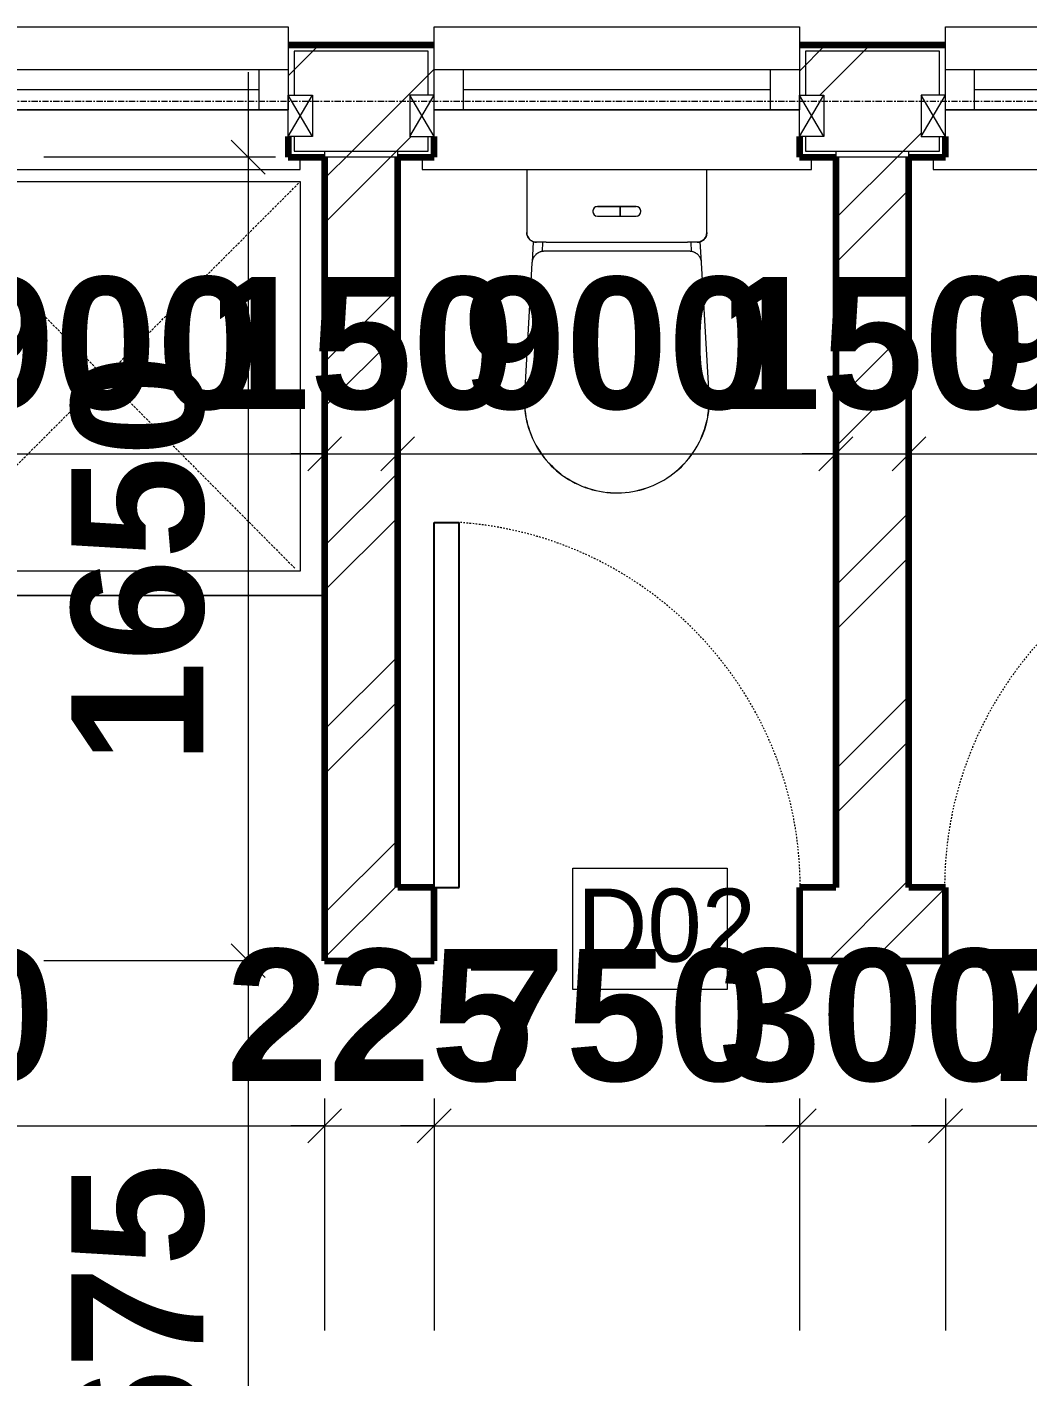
# Model space of a CAD drawing. Header units: inches. Extents: x 22 to 382261, y 22 to 371281.
# Drawn here: x 240085 to 242139, y 57017 to 59787 of the extents above; entities that cross this region are included whole.
import ezdxf

# ---------------------------------------------------------------- set-up
doc = ezdxf.new("R2010")
doc.units = ezdxf.units.IN
doc.header["$MEASUREMENT"] = 0
for name, pattern in [('Dash', [6.35, 3.175, -3.175]), ('Grid Line 1_2_', [22.225, 12.7, -3.175, 3.175, -3.175]), ('Hidden', [7.14375, 4.7625, -2.38125])]:
    doc.linetypes.add(name, pattern=pattern)
for name, color, linetype, lineweight in [('A-ANNO-DIMS', 211, 'Continuous', 9), ('A-DOOR', 31, 'Continuous', 9), ('A-DOOR-HDLN', 31, 'Dash', 9), ('A-DOOR-IDEN', 31, 'Continuous', 9), ('A-FLOR', 192, 'Continuous', 9), ('A-GLAZ', 151, 'Continuous', 9), ('A-GLAZ-SILL', 1, 'Continuous', 9), ('A-WALL', 113, 'Continuous', 9), ('A-WALL-PATT', 111, 'Continuous', 9), ('I-WALL', 2, 'Continuous', 9), ('P-SANR-FIXT', 6, 'Continuous', 9), ('S-GRID', 1, 'Continuous', 9)]:
    doc.layers.add(name, color=color, linetype=linetype, lineweight=lineweight)
doc.styles.add('Arial_B_2', font='arialbd.ttf', dxfattribs={"height": 270.833333})
doc.styles.add('Tw Cen MT Condensed', font='TCCM____.TTF', dxfattribs={"height": 1.35})
doc.dimstyles.new('2_2', dxfattribs={"dimscale": 304.8, "dimtxt": 267.818092, "dimasz": 0.227865, "dimexe": 1.377953, "dimexo": 0.0625, "dimgap": 0.287073, "dimtad": 1, "dimdec": 0, "dimzin": 0, "dimdsep": 46, "dimtxsty": 'Arial_B_2', "dimblk1": 'OBLIQUE', "dimblk2": 'OBLIQUE', "dimsah": 1, "dimcen": 0.09, "dimdle": 0.574147, "dimazin": 0, "dimtfac": 1, "dimtdec": 4, "dimtix": 1, "dimtmove": 0, "dimatfit": 3, "dimfxl": 0.574147, "dimfxlon": 1, "dimtvp": 1, "dimtolj": 1, "dimtzin": 0, "dimlwd": 18, "dimlwe": 18, "dimarcsym": 2})
pattern_1 = [(45, (242310.7, 47511.47), (-188.5854, 188.5854), []), (45, (242310.7, 47797.22), (-188.5854, 188.5854), [])]

# ---------------------------------------------------------------- blocks, each defined once
blk = doc.blocks.new('Water_Closet_Toilet_19179_0001 - 540 x 360mm-V6-01- TOILET BLOWUP')
at = {"layer": 'P-SANR-FIXT'}
for p, q in [((-185, 129.8), (-185, 0.1)), ((185, 0.1), (185, 129.8)), ((-39.7, 53.6), (39.7, 53.6)), ((6.9, 53.6), (-39.7, 53.6)), ((-39.7, 33.6), (39.7, 33.6)), ((-39.7, 33.6), (6.9, 33.6)), ((6.9, 33.6), (6.9, 53.6)), ((39.7, 53.6), (6.9, 53.6)), ((6.9, 53.6), (6.9, 33.6)), ((6.9, 33.6), (6.9, 53.6)), ((6.9, 33.6), (39.7, 33.6)), ((-185, 0.1), (-185, -0.7)), ((-171.5, -18.7), (-173.9, -60.8)), ((-152.9, -39), (-151.8, -19.9)), ((-145, -19.9), (145, -19.9)), ((151.8, -19.9), (152.9, -39)), ((173.9, -60.8), (171.5, -18.7)), ((149.3, -38.4), (-149.3, -38.4)), ((-174.3, -62), (-189.7, -333.9)), ((189.7, -333.9), (174.3, -62))]:
    blk.add_line(p, q, dxfattribs=at)
at = {"layer": 'P-SANR-FIXT', "flags": 128}
for points in [[(185, -0.9), (185, -0.1), (185, 0.1)], [(-145, -19.9), (-151.9, -19.9), (-158.7, -19.9), (-165, -19.9)], [(165, -19.9), (158.7, -19.9), (151.9, -19.9), (145, -19.9)], [(166.6, -19.9), (167.4, -19.8), (168.2, -19.7)], [(171.3, -18.9), (172.1, -18.6), (172.8, -18.3)], [(-149.3, -38.4), (-150.3, -38.4), (-151.3, -38.5), (-152.3, -38.6), (-153.3, -38.7), (-154.3, -38.9), (-155.2, -39.1), (-156.2, -39.4), (-157.2, -39.7), (-158.1, -40), (-159, -40.4), (-159.9, -40.8), (-160.8, -41.2), (-161.7, -41.7), (-162.6, -42.2), (-163.4, -42.8), (-164.2, -43.4), (-165, -44), (-165.8, -44.6), (-166.5, -45.3), (-167.2, -46), (-167.9, -46.7), (-168.6, -47.5), (-169.2, -48.3), (-169.8, -49.1), (-170.3, -49.9), (-170.9, -50.8), (-171.3, -51.6), (-171.8, -52.5), (-172.2, -53.4), (-172.6, -54.4), (-172.9, -55.3), (-173.2, -56.3), (-173.5, -57.2), (-173.7, -58.2), (-173.9, -59.2), (-174.1, -60.2), (-174.2, -61.2), (-174.3, -62)], [(-170.9, -50.8), (-171.3, -51.6), (-171.8, -52.5), (-172.2, -53.4), (-172.6, -54.4), (-172.9, -55.3), (-173.2, -56.3), (-173.5, -57.2), (-173.7, -58.2), (-173.9, -59.2), (-174.1, -60.2), (-174.2, -61.2), (-174.3, -62)], [(-167.2, -46), (-167.9, -46.7), (-168.6, -47.5), (-169.2, -48.3), (-169.8, -49.1)], [(-162.6, -42.2), (-163.4, -42.8), (-164.2, -43.4), (-165, -44)], [(-149.3, -38.4), (-150.3, -38.4), (-151.3, -38.5), (-152.3, -38.6), (-153.3, -38.7), (-154.3, -38.9), (-155.2, -39.1), (-156.2, -39.4), (-157.2, -39.7), (-158.1, -40), (-159, -40.4), (-159.9, -40.8), (-160.8, -41.2), (-161.7, -41.7)], [(162.4, -42.2), (161.6, -41.7), (160.7, -41.2), (159.8, -40.7), (158.9, -40.3), (158, -40), (157, -39.6), (156.1, -39.4), (155.1, -39.1), (154.1, -38.9), (153.1, -38.7), (152.1, -38.6), (151.1, -38.5), (150.1, -38.4), (149.3, -38.4)], [(161.6, -41.7), (160.7, -41.2), (159.8, -40.7), (158.9, -40.3), (158, -40), (157, -39.6), (156.1, -39.4), (155.1, -39.1), (154.1, -38.9), (153.1, -38.7), (152.1, -38.6), (151.1, -38.5), (150.1, -38.4), (149.3, -38.4)], [(174.3, -62), (174.2, -61), (174.1, -60), (173.9, -59), (173.7, -58), (173.5, -57.1), (173.2, -56.1), (172.9, -55.2), (172.5, -54.2), (172.2, -53.3), (171.7, -52.4), (171.3, -51.5), (170.8, -50.6), (170.3, -49.8), (169.7, -49), (169.1, -48.2), (168.5, -47.4), (167.8, -46.6), (167.1, -45.9), (166.4, -45.2), (165.7, -44.5), (164.9, -43.9), (164.1, -43.3), (163.3, -42.7), (162.5, -42.2)], [(165.7, -44.5), (164.9, -43.9), (164.1, -43.3), (163.3, -42.7), (162.5, -42.2)], [(169.7, -49), (169.1, -48.2), (168.5, -47.4), (167.8, -46.6)], [(174.3, -62), (174.2, -61), (174.1, -60), (173.9, -59), (173.7, -58), (173.5, -57.1), (173.2, -56.1), (172.9, -55.2), (172.5, -54.2), (172.2, -53.3), (171.7, -52.4), (171.3, -51.5)], [(-189.7, -333.9), (-190, -341.5), (-189.9, -349.1), (-189.6, -356.7), (-189, -364.3), (-188.1, -371.8), (-186.8, -379.3), (-185.3, -386.7), (-183.5, -394.1), (-181.3, -401.4), (-178.9, -408.6), (-176.2, -415.7), (-173.2, -422.7), (-170, -429.6), (-166.4, -436.3), (-162.6, -442.9), (-158.6, -449.3), (-154.3, -455.6), (-149.7, -461.7), (-144.9, -467.5), (-139.9, -473.2), (-134.6, -478.7), (-129.2, -484), (-123.5, -489.1), (-117.6, -493.9), (-111.6, -498.5), (-105.3, -502.8), (-98.9, -506.9), (-92.3, -510.7), (-85.6, -514.3), (-78.8, -517.6), (-71.8, -520.6), (-64.7, -523.3), (-57.5, -525.8), (-50.2, -527.9), (-42.9, -529.8), (-35.4, -531.3), (-27.9, -532.6), (-20.4, -533.6), (-12.8, -534.2), (-5.2, -534.6), (2.4, -534.7), (10, -534.4), (17.5, -533.9), (25.1, -533), (32.6, -531.9), (40.1, -530.4), (47.5, -528.6), (54.8, -526.6), (62, -524.3), (69.1, -521.6), (76.2, -518.7), (83.1, -515.5), (89.8, -512.1), (96.5, -508.4), (102.9, -504.4), (109.2, -500.1), (115.4, -495.6), (121.3, -490.9), (127.1, -485.9), (132.6, -480.7), (137.9, -475.3), (143.1, -469.7), (147.9, -463.9), (152.6, -457.9), (157, -451.7), (161.1, -445.3), (165, -438.8), (168.7, -432.1), (172, -425.3), (175.1, -418.4), (177.9, -411.3), (180.5, -404.1), (182.7, -396.9), (184.6, -389.5), (186.3, -382.1), (187.6, -374.6), (188.7, -367.1), (189.4, -359.5), (189.9, -351.9), (190, -344.3), (189.8, -336.8), (189.7, -333.9)], [(-189.7, -333.9), (-190, -341.5), (-189.9, -349.1), (-189.6, -356.7), (-189, -364.3), (-188.1, -371.8), (-186.8, -379.3), (-185.3, -386.7), (-183.5, -394.1), (-181.3, -401.4), (-178.9, -408.6), (-176.2, -415.7), (-173.2, -422.7), (-170, -429.6), (-166.4, -436.3), (-162.6, -442.9), (-158.6, -449.3), (-154.3, -455.6), (-149.7, -461.7), (-144.9, -467.5), (-139.9, -473.2), (-134.6, -478.7), (-129.2, -484), (-123.5, -489.1), (-117.6, -493.9), (-111.6, -498.5), (-105.3, -502.8), (-98.9, -506.9), (-92.3, -510.7), (-85.6, -514.3), (-78.8, -517.6), (-71.8, -520.6), (-64.7, -523.3), (-57.5, -525.8), (-50.2, -527.9), (-42.9, -529.8), (-35.4, -531.3), (-27.9, -532.6), (-20.4, -533.6), (-12.8, -534.2), (-5.2, -534.6), (2.4, -534.7), (10, -534.4), (17.5, -533.9), (25.1, -533), (32.6, -531.9), (40.1, -530.4), (47.5, -528.6), (54.8, -526.6), (62, -524.3), (69.1, -521.6), (76.2, -518.7), (83.1, -515.5), (89.8, -512.1), (96.5, -508.4), (102.9, -504.4), (109.2, -500.1), (115.4, -495.6), (121.3, -490.9), (127.1, -485.9), (132.6, -480.7), (137.9, -475.3), (143.1, -469.7), (147.9, -463.9), (152.6, -457.9), (157, -451.7), (161.1, -445.3), (165, -438.8), (168.7, -432.1), (172, -425.3), (175.1, -418.4), (177.9, -411.3), (180.5, -404.1), (182.7, -396.9), (184.6, -389.5), (186.3, -382.1), (187.6, -374.6), (188.7, -367.1), (189.4, -359.5), (189.9, -351.9), (190, -344.3), (189.8, -336.8), (189.7, -333.9)], [(-189.5, -336.8), (-189.7, -341.5), (-189.6, -349.1), (-189.3, -356.7), (-188.7, -364.2), (-187.7, -371.8), (-186.6, -378.5)], [(186.8, -377.5), (187.3, -374.6), (188.4, -367.1), (189.1, -359.5), (189.6, -351.9), (189.7, -344.3), (189.5, -336.8)], [(-185.4, -384.5), (-185, -386.7), (-183.2, -394), (-181, -401.3), (-178.6, -408.5), (-175.9, -415.6), (-173, -422.6), (-172.4, -423.7)], [(172.5, -423.6), (174.8, -418.2), (177.6, -411.2), (180.2, -404), (182.4, -396.8), (184.3, -389.4), (185.4, -384.5)], [(-169.5, -429.8), (-166.2, -436.2), (-162.4, -442.7), (-158.3, -449.1), (-154, -455.4), (-149.5, -461.5), (-148.4, -462.7)], [(148.4, -462.8), (152.3, -457.7), (156.7, -451.5), (160.9, -445.2), (164.8, -438.6), (168.4, -432), (169.3, -430.1)], [(-139.7, -473), (-134.4, -478.5), (-129, -483.8), (-123.3, -488.8), (-117.4, -493.6), (-115.2, -495.3)], [(115.2, -495.4), (121.1, -490.7), (126.9, -485.7), (132.4, -480.5), (137.7, -475.1)], [(-107.7, -500.8), (-105.1, -502.6), (-98.7, -506.6), (-92.2, -510.5), (-85.5, -514), (-78.6, -517.3), (-74.6, -519)], [(-66.9, -522.1), (-64.6, -523), (-57.4, -525.5), (-50.1, -527.6), (-42.8, -529.5), (-35.4, -531), (-28.4, -532.2)], [(28.7, -532.1), (32.6, -531.5), (40, -530.1), (47.4, -528.3), (54.7, -526.3), (61.9, -524), (65.9, -522.5)], [(74.4, -519.1), (76, -518.5), (82.9, -515.3), (89.7, -511.8), (96.3, -508.1), (102.8, -504.1), (107.9, -500.7)], [(-19.9, -533.3), (-12.8, -533.9), (-5.2, -534.3), (2.4, -534.3), (10, -534.1), (17.5, -533.6), (20.8, -533.2)]]:
    blk.add_lwpolyline(points, dxfattribs=at)
at = {"layer": 'P-SANR-FIXT'}
for centre, radius, start, end in [((-39.4, 43.6), 10, 91.7704, 268.2296), ((-39.4, 43.6), 10, 91.7704, 268.2296), ((-39.4, 43.6), 10, 165.2951, 191.179), ((-39.4, 43.6), 10, 194.7049, 253.5246), ((-39.4, 43.6), 10, 106.4754, 135.8852), ((39.4, 43.6), 10, 271.7704, 88.2296), ((39.4, 43.6), 10, 271.7704, 88.2296), ((39.4, 43.6), 10, 29.4099, 88.2296), ((39.4, 43.6), 10, 286.4754, 315.8852), ((39.4, 43.6), 10, 348.821, 14.7049), ((-165, 0.1), 20, 180, 225), ((-165, 0.1), 20, 225, 230), ((-165, 0.1), 20, 235, 270), ((165, 0.1), 20, 270, 315), ((165, 0.1), 20, 315, 358.9739), ((-149.3, -63.4), 25, 121.3485, 133.3751), ((-149.3, -63.4), 25, 90, 104.4584), ((149.3, -63.4), 25, 75.5416, 90), ((149.3, -63.4), 25, 32.1666, 46.6249), ((-149.3, -63.4), 25, 162.2918, 176.7501), ((149.3, -63.4), 25, 3.2499, 17.7082), ((0, -344.7), 190, 268.3608, 270)]:
    blk.add_arc(centre, radius, start, end, dxfattribs=at)
blk.add_open_spline([(-165, -19.9), (-167.9, -19.9), (-172.1, -18.9), (-176.8, -16.2), (-179.7, -13.6), (-182.1, -10.5), (-184.3, -6), (-185, -2.3), (-185, 0.1)], degree=3, knots=[0, 0, 0, 0, 0.25, 0.375, 0.5, 0.625, 0.75, 1, 1, 1, 1], dxfattribs=at)
blk.add_open_spline([(185, 0.1), (185, -1.3), (184.7, -4.1), (183.4, -8.1), (181.2, -11.9), (178.2, -15.2), (174.4, -17.8), (169.9, -19.5), (166.7, -19.9), (165, -19.9)], degree=3, dxfattribs=at)
blk = doc.blocks.new('Shower Tray _1_ - 900 x 1200mm Wide 2-V11-01- TOILET BLOWUP')
at = {"layer": 'P-SANR-FIXT'}
for p, q in [((-450, 450), (-450, -450)), ((-400, 450), (-450, 450)), ((-450, -450), (-450, 450)), ((-450, 450), (-400, 450)), ((-375, 450), (-400, 450)), ((-400, 450), (-375, 450)), ((400, 450), (375, 450)), ((375, 450), (400, 450)), ((450, 450), (400, 450)), ((400, 450), (450, 450)), ((450, -450), (450, 450)), ((450, 450), (450, -450)), ((-400, -400), (-400, 400)), ((-400, 400), (400, 400)), ((400, 400), (400, -400)), ((400, -400), (-400, -400)), ((-450, -450), (450, -450)), ((450, -450), (-450, -450))]:
    blk.add_line(p, q, dxfattribs=at)
at = {"layer": 'P-SANR-FIXT', "linetype": 'Hidden'}
for p, q in [((-400, -400), (400, 400)), ((-400, 400), (389.3, -394.7))]:
    blk.add_line(p, q, dxfattribs=at)
at = {"layer": 'P-SANR-FIXT'}
blk.add_circle((-300, 300), 30, dxfattribs=at)
blk = doc.blocks.new('M_Single-Flush - d02  toilet 750 by 2100-458075-01- TOILET BLOWUP')
at = {"layer": 'A-DOOR', "lineweight": 25}
for p, q in [((375, -75), (324, -75)), ((324, -75), (324, -825)), ((375, -75), (375, -825)), ((375, -825), (324, -825))]:
    blk.add_line(p, q, dxfattribs=at)
at = {"layer": 'A-DOOR-HDLN'}
blk.add_arc((375, -75), 751.7, 180, 266.1097, dxfattribs=at)
blk = doc.blocks.new('M_Single-Flush - d02  toilet 750 by 2100-458076-01- TOILET BLOWUP')
at = {"layer": 'A-DOOR', "lineweight": 25}
for p, q in [((375, 825), (324, 825)), ((324, 75), (324, 825)), ((375, 75), (375, 825)), ((375, 75), (324, 75))]:
    blk.add_line(p, q, dxfattribs=at)
at = {"layer": 'A-DOOR-HDLN'}
blk.add_arc((375, 75), 751.7, 93.8903, 180, dxfattribs=at)
blk = doc.blocks.new('Windows_Sgl_Plain - 750 by 600-438113-01- TOILET BLOWUP')
at = {"layer": 'A-GLAZ'}
for p, q in [((-400, 131.5), (-400, 106.5)), ((400, 131.5), (-400, 131.5)), ((400, 106.5), (400, 131.5)), ((-375, 106.5), (-400, 106.5)), ((-400, 106.5), (-375, 106.5)), ((-375, 106.5), (-375, 64)), ((400, 106.5), (375, 106.5)), ((375, 64), (375, 106.5)), ((375, 106.5), (400, 106.5)), ((-425, 64), (-375, -21)), ((-375, 64), (-425, -21)), ((-425, -21), (-425, 64)), ((-425, 64), (-375, 64)), ((-375, 64), (-375, -21)), ((425, 64), (375, -21)), ((375, 64), (425, -21)), ((425, 64), (375, 64)), ((375, 64), (375, -21)), ((425, -21), (425, 64)), ((-375, 9.5), (375, 9.5)), ((-375, -161), (-375, 9.5)), ((375, 9.5), (-375, 9.5)), ((-315, -73.5), (-315, 9.5)), ((315, 9.5), (315, -73.5)), ((375, 9.5), (375, -161)), ((-375, -21), (-425, -21)), ((-375, -73.5), (-375, -25.5)), ((375, -21), (425, -21)), ((375, -25.5), (375, -73.5)), ((-315, -32), (315, -32)), ((375, -73.5), (-375, -73.5)), ((375, -161), (-375, -161))]:
    blk.add_line(p, q, dxfattribs=at)
at = {"layer": 'A-GLAZ-SILL'}
for p, q in [((-375, -161), (-375, -124.7)), ((375, -124.7), (375, -161)), ((375, -161), (-375, -161))]:
    blk.add_line(p, q, dxfattribs=at)
blk = doc.blocks.new('_Oblique')
at = {"color": 0, "linetype": 'ByBlock', "lineweight": -2}
blk.add_line((-0.5, -0.5), (0.5, 0.5), dxfattribs=at)
blk = doc.blocks.new('*D5296')
at = {"layer": 'A-ANNO-DIMS', "color": 0, "lineweight": 18, "transparency": 16777216}
for p, q in [((239796.9, 58966.6), (239796.9, 58490.7)), ((240696.9, 58966.6), (240696.9, 58490.7)), ((239621.9, 58910.7), (240871.9, 58910.7))]:
    blk.add_line(p, q, dxfattribs=at)
at = {"layer": 'Defpoints', "color": 0, "transparency": 16777216}
for p in [(239796.9, 58985.7), (240696.9, 58985.7), (240696.9, 58910.7)]:
    blk.add_point(p, dxfattribs=at)
at = {"layer": 'A-ANNO-DIMS', "color": 0, "lineweight": 18, "transparency": 16777216, "xscale": 69.45312499999999, "yscale": 69.45312499999999, "zscale": 69.45312499999999, "rotation": 180}
blk.add_blockref('_Oblique', (239796.9, 58910.7), dxfattribs=at)
at = {"layer": 'A-ANNO-DIMS', "color": 0, "lineweight": 18, "transparency": 16777216, "xscale": 69.45312499999999, "yscale": 69.45312499999999, "zscale": 69.45312499999999}
blk.add_blockref('_Oblique', (240696.9, 58910.7), dxfattribs=at)
at = {"layer": 'A-ANNO-DIMS', "color": 0, "lineweight": 18, "transparency": 16777216, "insert": (240246.9, 59136.5), "char_height": 270.83, "width": 314.823, "attachment_point": 5, "style": 'Arial_B_2'}
blk.add_mtext('\\A1;900', dxfattribs=at)
blk = doc.blocks.new('*D5297')
at = {"layer": 'A-ANNO-DIMS', "color": 0, "lineweight": 18, "transparency": 16777216}
for p, q in [((240696.9, 58966.6), (240696.9, 58490.7)), ((240846.9, 58966.6), (240846.9, 58490.7)), ((240696.9, 58910.7), (240627.4, 58910.7)), ((240696.9, 58910.7), (240846.9, 58910.7)), ((240846.9, 58910.7), (240916.4, 58910.7))]:
    blk.add_line(p, q, dxfattribs=at)
at = {"layer": 'Defpoints', "color": 0, "transparency": 16777216}
for p in [(240696.9, 58985.7), (240846.9, 58985.7), (240846.9, 58910.7)]:
    blk.add_point(p, dxfattribs=at)
at = {"layer": 'A-ANNO-DIMS', "color": 0, "lineweight": 18, "transparency": 16777216, "xscale": 69.45312499999999, "yscale": 69.45312499999999, "zscale": 69.45312499999999}
blk.add_blockref('_Oblique', (240696.9, 58910.7), dxfattribs=at)
at = {"layer": 'A-ANNO-DIMS', "color": 0, "lineweight": 18, "transparency": 16777216, "xscale": 69.45312499999999, "yscale": 69.45312499999999, "zscale": 69.45312499999999, "rotation": 180}
blk.add_blockref('_Oblique', (240846.9, 58910.7), dxfattribs=at)
at = {"layer": 'A-ANNO-DIMS', "color": 0, "lineweight": 18, "transparency": 16777216, "insert": (240771.9, 59136.4), "char_height": 270.83, "width": 314.823, "attachment_point": 5, "style": 'Arial_B_2'}
blk.add_mtext('\\A1;150', dxfattribs=at)
blk = doc.blocks.new('*D5298')
at = {"layer": 'A-ANNO-DIMS', "color": 0, "lineweight": 18, "transparency": 16777216}
for p, q in [((240846.9, 58966.6), (240846.9, 58490.7)), ((241746.9, 58966.6), (241746.9, 58490.7)), ((240671.9, 58910.7), (241921.9, 58910.7))]:
    blk.add_line(p, q, dxfattribs=at)
at = {"layer": 'Defpoints', "color": 0, "transparency": 16777216}
for p in [(240846.9, 58985.7), (241746.9, 58985.7), (241746.9, 58910.7)]:
    blk.add_point(p, dxfattribs=at)
at = {"layer": 'A-ANNO-DIMS', "color": 0, "lineweight": 18, "transparency": 16777216, "xscale": 69.45312499999999, "yscale": 69.45312499999999, "zscale": 69.45312499999999, "rotation": 180}
blk.add_blockref('_Oblique', (240846.9, 58910.7), dxfattribs=at)
at = {"layer": 'A-ANNO-DIMS', "color": 0, "lineweight": 18, "transparency": 16777216, "xscale": 69.45312499999999, "yscale": 69.45312499999999, "zscale": 69.45312499999999}
blk.add_blockref('_Oblique', (241746.9, 58910.7), dxfattribs=at)
at = {"layer": 'A-ANNO-DIMS', "color": 0, "lineweight": 18, "transparency": 16777216, "insert": (241296.9, 59136.5), "char_height": 270.83, "width": 314.823, "attachment_point": 5, "style": 'Arial_B_2'}
blk.add_mtext('\\A1;900', dxfattribs=at)
blk = doc.blocks.new('*D5299')
at = {"layer": 'A-ANNO-DIMS', "color": 0, "lineweight": 18, "transparency": 16777216}
for p, q in [((241746.9, 58966.6), (241746.9, 58490.7)), ((241896.9, 58966.6), (241896.9, 58490.7)), ((241746.9, 58910.7), (241677.4, 58910.7)), ((241746.9, 58910.7), (241896.9, 58910.7)), ((241896.9, 58910.7), (241966.4, 58910.7))]:
    blk.add_line(p, q, dxfattribs=at)
at = {"layer": 'Defpoints', "color": 0, "transparency": 16777216}
for p in [(241746.9, 58985.7), (241896.9, 58985.7), (241896.9, 58910.7)]:
    blk.add_point(p, dxfattribs=at)
at = {"layer": 'A-ANNO-DIMS', "color": 0, "lineweight": 18, "transparency": 16777216, "xscale": 69.45312499999999, "yscale": 69.45312499999999, "zscale": 69.45312499999999}
blk.add_blockref('_Oblique', (241746.9, 58910.7), dxfattribs=at)
at = {"layer": 'A-ANNO-DIMS', "color": 0, "lineweight": 18, "transparency": 16777216, "xscale": 69.45312499999999, "yscale": 69.45312499999999, "zscale": 69.45312499999999, "rotation": 180}
blk.add_blockref('_Oblique', (241896.9, 58910.7), dxfattribs=at)
at = {"layer": 'A-ANNO-DIMS', "color": 0, "lineweight": 18, "transparency": 16777216, "insert": (241821.9, 59136.4), "char_height": 270.83, "width": 314.823, "attachment_point": 5, "style": 'Arial_B_2'}
blk.add_mtext('\\A1;150', dxfattribs=at)
blk = doc.blocks.new('*D5300')
at = {"layer": 'A-ANNO-DIMS', "color": 0, "lineweight": 18, "transparency": 16777216}
for p, q in [((241896.9, 58966.6), (241896.9, 58490.7)), ((242796.9, 58966.6), (242796.9, 58490.7)), ((241721.9, 58910.7), (242971.9, 58910.7))]:
    blk.add_line(p, q, dxfattribs=at)
at = {"layer": 'Defpoints', "color": 0, "transparency": 16777216}
for p in [(241896.9, 58985.7), (242796.9, 58985.7), (242796.9, 58910.7)]:
    blk.add_point(p, dxfattribs=at)
at = {"layer": 'A-ANNO-DIMS', "color": 0, "lineweight": 18, "transparency": 16777216, "xscale": 69.45312499999999, "yscale": 69.45312499999999, "zscale": 69.45312499999999, "rotation": 180}
blk.add_blockref('_Oblique', (241896.9, 58910.7), dxfattribs=at)
at = {"layer": 'A-ANNO-DIMS', "color": 0, "lineweight": 18, "transparency": 16777216, "xscale": 69.45312499999999, "yscale": 69.45312499999999, "zscale": 69.45312499999999}
blk.add_blockref('_Oblique', (242796.9, 58910.7), dxfattribs=at)
at = {"layer": 'A-ANNO-DIMS', "color": 0, "lineweight": 18, "transparency": 16777216, "insert": (242346.9, 59136.5), "char_height": 270.83, "width": 314.823, "attachment_point": 5, "style": 'Arial_B_2'}
blk.add_mtext('\\A1;900', dxfattribs=at)
blk = doc.blocks.new('*D5331')
at = {"layer": 'A-ANNO-DIMS', "color": 0, "lineweight": 18, "transparency": 16777216}
for p, q in [((238746.9, 57586.5), (238746.9, 57110.5)), ((240696.9, 57586.5), (240696.9, 57110.5)), ((238571.9, 57530.5), (240871.9, 57530.5))]:
    blk.add_line(p, q, dxfattribs=at)
at = {"layer": 'Defpoints', "color": 0, "transparency": 16777216}
for p in [(238746.9, 57605.5), (240696.9, 57605.5), (240696.9, 57530.5)]:
    blk.add_point(p, dxfattribs=at)
at = {"layer": 'A-ANNO-DIMS', "color": 0, "lineweight": 18, "transparency": 16777216, "xscale": 69.45312499999999, "yscale": 69.45312499999999, "zscale": 69.45312499999999, "rotation": 180}
blk.add_blockref('_Oblique', (238746.9, 57530.5), dxfattribs=at)
at = {"layer": 'A-ANNO-DIMS', "color": 0, "lineweight": 18, "transparency": 16777216, "xscale": 69.45312499999999, "yscale": 69.45312499999999, "zscale": 69.45312499999999}
blk.add_blockref('_Oblique', (240696.9, 57530.5), dxfattribs=at)
at = {"layer": 'A-ANNO-DIMS', "color": 0, "lineweight": 18, "transparency": 16777216, "insert": (239721.9, 57756.4), "char_height": 270.83, "width": 419.764, "attachment_point": 5, "style": 'Arial_B_2'}
blk.add_mtext('\\A1;1950', dxfattribs=at)
blk = doc.blocks.new('*D5332')
at = {"layer": 'A-ANNO-DIMS', "color": 0, "lineweight": 18, "transparency": 16777216}
for p, q in [((240696.9, 57586.5), (240696.9, 57110.5)), ((240921.9, 57586.5), (240921.9, 57110.5)), ((240696.9, 57530.5), (240627.4, 57530.5)), ((240696.9, 57530.5), (240921.9, 57530.5)), ((240921.9, 57530.5), (240991.4, 57530.5))]:
    blk.add_line(p, q, dxfattribs=at)
at = {"layer": 'Defpoints', "color": 0, "transparency": 16777216}
for p in [(240696.9, 57605.5), (240921.9, 57605.5), (240921.9, 57530.5)]:
    blk.add_point(p, dxfattribs=at)
at = {"layer": 'A-ANNO-DIMS', "color": 0, "lineweight": 18, "transparency": 16777216, "xscale": 69.45312499999999, "yscale": 69.45312499999999, "zscale": 69.45312499999999}
blk.add_blockref('_Oblique', (240696.9, 57530.5), dxfattribs=at)
at = {"layer": 'A-ANNO-DIMS', "color": 0, "lineweight": 18, "transparency": 16777216, "xscale": 69.45312499999999, "yscale": 69.45312499999999, "zscale": 69.45312499999999, "rotation": 180}
blk.add_blockref('_Oblique', (240921.9, 57530.5), dxfattribs=at)
at = {"layer": 'A-ANNO-DIMS', "color": 0, "lineweight": 18, "transparency": 16777216, "insert": (240809.4, 57756.3), "char_height": 270.83, "width": 314.823, "attachment_point": 5, "style": 'Arial_B_2'}
blk.add_mtext('\\A1;225', dxfattribs=at)
blk = doc.blocks.new('*D5333')
at = {"layer": 'A-ANNO-DIMS', "color": 0, "lineweight": 18, "transparency": 16777216}
for p, q in [((240921.9, 57586.5), (240921.9, 57110.5)), ((241671.9, 57586.5), (241671.9, 57110.5)), ((240921.9, 57530.5), (240852.4, 57530.5)), ((240921.9, 57530.5), (241671.9, 57530.5)), ((241671.9, 57530.5), (241741.4, 57530.5))]:
    blk.add_line(p, q, dxfattribs=at)
at = {"layer": 'Defpoints', "color": 0, "transparency": 16777216}
for p in [(240921.9, 57605.5), (241671.9, 57605.5), (241671.9, 57530.5)]:
    blk.add_point(p, dxfattribs=at)
at = {"layer": 'A-ANNO-DIMS', "color": 0, "lineweight": 18, "transparency": 16777216, "xscale": 69.45312499999999, "yscale": 69.45312499999999, "zscale": 69.45312499999999}
blk.add_blockref('_Oblique', (240921.9, 57530.5), dxfattribs=at)
at = {"layer": 'A-ANNO-DIMS', "color": 0, "lineweight": 18, "transparency": 16777216, "xscale": 69.45312499999999, "yscale": 69.45312499999999, "zscale": 69.45312499999999, "rotation": 180}
blk.add_blockref('_Oblique', (241671.9, 57530.5), dxfattribs=at)
at = {"layer": 'A-ANNO-DIMS', "color": 0, "lineweight": 18, "transparency": 16777216, "insert": (241296.9, 57756.3), "char_height": 270.83, "width": 314.823, "attachment_point": 5, "style": 'Arial_B_2'}
blk.add_mtext('\\A1;750', dxfattribs=at)
blk = doc.blocks.new('*D5334')
at = {"layer": 'A-ANNO-DIMS', "color": 0, "lineweight": 18, "transparency": 16777216}
for p, q in [((241671.9, 57586.5), (241671.9, 57110.5)), ((241971.9, 57586.5), (241971.9, 57110.5)), ((241671.9, 57530.5), (241602.4, 57530.5)), ((241671.9, 57530.5), (241971.9, 57530.5)), ((241971.9, 57530.5), (242041.4, 57530.5))]:
    blk.add_line(p, q, dxfattribs=at)
at = {"layer": 'Defpoints', "color": 0, "transparency": 16777216}
for p in [(241671.9, 57605.5), (241971.9, 57605.5), (241971.9, 57530.5)]:
    blk.add_point(p, dxfattribs=at)
at = {"layer": 'A-ANNO-DIMS', "color": 0, "lineweight": 18, "transparency": 16777216, "xscale": 69.45312499999999, "yscale": 69.45312499999999, "zscale": 69.45312499999999}
blk.add_blockref('_Oblique', (241671.9, 57530.5), dxfattribs=at)
at = {"layer": 'A-ANNO-DIMS', "color": 0, "lineweight": 18, "transparency": 16777216, "xscale": 69.45312499999999, "yscale": 69.45312499999999, "zscale": 69.45312499999999, "rotation": 180}
blk.add_blockref('_Oblique', (241971.9, 57530.5), dxfattribs=at)
at = {"layer": 'A-ANNO-DIMS', "color": 0, "lineweight": 18, "transparency": 16777216, "insert": (241821.9, 57756.3), "char_height": 270.83, "width": 314.823, "attachment_point": 5, "style": 'Arial_B_2'}
blk.add_mtext('\\A1;300', dxfattribs=at)
blk = doc.blocks.new('*D5335')
at = {"layer": 'A-ANNO-DIMS', "color": 0, "lineweight": 18, "transparency": 16777216}
for p, q in [((241971.9, 57586.5), (241971.9, 57110.5)), ((242721.9, 57586.5), (242721.9, 57110.5)), ((241971.9, 57530.5), (241902.4, 57530.5)), ((241971.9, 57530.5), (242721.9, 57530.5)), ((242721.9, 57530.5), (242791.4, 57530.5))]:
    blk.add_line(p, q, dxfattribs=at)
at = {"layer": 'Defpoints', "color": 0, "transparency": 16777216}
for p in [(241971.9, 57605.5), (242721.9, 57605.5), (242721.9, 57530.5)]:
    blk.add_point(p, dxfattribs=at)
at = {"layer": 'A-ANNO-DIMS', "color": 0, "lineweight": 18, "transparency": 16777216, "xscale": 69.45312499999999, "yscale": 69.45312499999999, "zscale": 69.45312499999999}
blk.add_blockref('_Oblique', (241971.9, 57530.5), dxfattribs=at)
at = {"layer": 'A-ANNO-DIMS', "color": 0, "lineweight": 18, "transparency": 16777216, "xscale": 69.45312499999999, "yscale": 69.45312499999999, "zscale": 69.45312499999999, "rotation": 180}
blk.add_blockref('_Oblique', (242721.9, 57530.5), dxfattribs=at)
at = {"layer": 'A-ANNO-DIMS', "color": 0, "lineweight": 18, "transparency": 16777216, "insert": (242346.9, 57756.3), "char_height": 270.83, "width": 314.823, "attachment_point": 5, "style": 'Arial_B_2'}
blk.add_mtext('\\A1;750', dxfattribs=at)
blk = doc.blocks.new('*D5338')
at = {"layer": 'A-ANNO-DIMS', "color": 0, "lineweight": 18, "transparency": 16777216}
for p, q in [((240539.8, 59694.7), (240539.8, 57694.7)), ((240595.8, 59519.7), (240119.8, 59519.7)), ((240595.8, 57869.7), (240119.8, 57869.7))]:
    blk.add_line(p, q, dxfattribs=at)
at = {"layer": 'Defpoints', "color": 0, "transparency": 16777216}
for p in [(240614.8, 59519.7), (240539.8, 57869.7), (240614.8, 57869.7)]:
    blk.add_point(p, dxfattribs=at)
at = {"layer": 'A-ANNO-DIMS', "color": 0, "lineweight": 18, "transparency": 16777216, "xscale": 69.45312499999999, "yscale": 69.45312499999999, "zscale": 69.45312499999999}
for p, rotation in [((240539.8, 59519.7), 90), ((240539.8, 57869.7), 270)]:
    blk.add_blockref('_Oblique', p, dxfattribs=dict(at, rotation=rotation))
at = {"layer": 'A-ANNO-DIMS', "color": 0, "lineweight": 18, "transparency": 16777216, "insert": (240314.1, 58694.7), "char_height": 270.83, "width": 419.764, "attachment_point": 5, "rotation": 90, "style": 'Arial_B_2'}
blk.add_mtext('\\A1;1650', dxfattribs=at)
blk = doc.blocks.new('*D5339')
at = {"layer": 'A-ANNO-DIMS', "color": 0, "lineweight": 18, "transparency": 16777216}
for p, q in [((240539.8, 58044.7), (240539.8, 56019.7)), ((240595.8, 57869.7), (240119.8, 57869.7)), ((240595.8, 56194.7), (240119.8, 56194.7))]:
    blk.add_line(p, q, dxfattribs=at)
at = {"layer": 'Defpoints', "color": 0, "transparency": 16777216}
for p in [(240614.8, 57869.7), (240539.8, 56194.7), (240614.8, 56194.7)]:
    blk.add_point(p, dxfattribs=at)
at = {"layer": 'A-ANNO-DIMS', "color": 0, "lineweight": 18, "transparency": 16777216, "xscale": 69.45312499999999, "yscale": 69.45312499999999, "zscale": 69.45312499999999}
for p, rotation in [((240539.8, 57869.7), 90), ((240539.8, 56194.7), 270)]:
    blk.add_blockref('_Oblique', p, dxfattribs=dict(at, rotation=rotation))
at = {"layer": 'A-ANNO-DIMS', "color": 0, "lineweight": 18, "transparency": 16777216, "insert": (240314.1, 57032.2), "char_height": 270.83, "width": 419.764, "attachment_point": 5, "rotation": 90, "style": 'Arial_B_2'}
blk.add_mtext('\\A1;1675', dxfattribs=at)
blk = doc.blocks.new('M_Door Tag1 - M_Door Tag 2-910938-01- TOILET BLOWUP')
at = {"layer": 'A-DOOR-IDEN'}
for p, q in [((-1.206, 1.536), (3.019, 1.536)), ((-1.206, -1.791), (-1.206, 1.536)), ((3.019, 1.536), (3.019, -1.791)), ((3.019, -1.791), (-1.206, -1.791))]:
    blk.add_line(p, q, dxfattribs=at)

msp = doc.modelspace()

# ---------------------------------------------------------------- hatches: boundary and pattern name
at = {"layer": 'A-WALL'}
h = msp.add_hatch(dxfattribs=at)
h.set_pattern_fill('FP_1', color=256, style=0, pattern_type=2)
h.set_pattern_definition(pattern_1)
h.paths.add_polyline_path([(240846.9, 57869.7), (240846.9, 59532.2), (240696.9, 59532.2), (240696.9, 57869.7)])
h = msp.add_hatch(dxfattribs=at)
h.set_pattern_fill('FP_1', color=256, style=0, pattern_type=2)
h.set_pattern_definition(pattern_1)
h.paths.add_polyline_path([(241896.9, 58019.7), (241896.9, 59532.2), (241746.9, 59532.2), (241746.9, 58019.7)])
h = msp.add_hatch(dxfattribs=at)
h.set_pattern_fill('FP_1', color=256, style=0, pattern_type=2)
h.set_pattern_definition(pattern_1)
h.paths.add_polyline_path([(242796.9, 57869.7), (242796.9, 58019.7), (242721.9, 58019.7), (242721.9, 57869.7), (242739.3, 57869.7)])
h.paths.add_polyline_path([(241971.9, 57869.7), (241971.9, 58019.7), (241671.9, 58019.7), (241671.9, 57869.7)])
h.paths.add_polyline_path([(240846.9, 57869.7), (240921.9, 57869.7), (240921.9, 58019.7), (240846.9, 58019.7)])
at = {"layer": 'A-WALL-PATT', "lineweight": 18}
h = msp.add_hatch(dxfattribs=at)
h.set_pattern_fill('FP_1', color=256, style=0, pattern_type=2)
h.set_pattern_definition(pattern_1)
h.paths.add_polyline_path([(250671.9, 59647.2), (250684.4, 59647.2), (250684.4, 59737.2), (251569.4, 59737.2), (251569.4, 59647.2), (251581.9, 59647.2), (251581.9, 59749.7), (250671.9, 59749.7)])
h.paths.add_polyline_path([(242734.4, 59647.2), (242734.4, 59737.2), (243764.4, 59737.2), (243764.4, 59647.2), (243776.9, 59647.2), (243776.9, 59749.7), (242721.9, 59749.7), (242721.9, 59647.2)])
h.paths.add_polyline_path([(239571.9, 59647.2), (239584.4, 59647.2), (239584.4, 59737.2), (239859.4, 59737.2), (239859.4, 59647.2), (239871.9, 59647.2), (239871.9, 59749.7), (239571.9, 59749.7)])
h.paths.add_polyline_path([(252794.4, 59647.2), (252794.4, 59737.2), (253424.4, 59737.2), (253424.4, 59647.2), (253436.9, 59647.2), (253436.9, 59749.7), (252781.9, 59749.7), (252781.9, 59647.2)])
h.paths.add_polyline_path([(240621.9, 59647.2), (240634.4, 59647.2), (240634.4, 59737.2), (240909.4, 59737.2), (240909.4, 59647.2), (240921.9, 59647.2), (240921.9, 59749.7), (240621.9, 59749.7), (240621.9, 59658.1)])
h.paths.add_polyline_path([(238821.9, 59647.2), (238821.9, 59749.7), (238516.9, 59749.7), (238516.9, 59737.2), (238809.4, 59737.2), (238809.4, 59647.2)])
h.paths.add_polyline_path([(241671.9, 59647.2), (241684.4, 59647.2), (241684.4, 59737.2), (241959.4, 59737.2), (241959.4, 59647.2), (241971.9, 59647.2), (241971.9, 59749.7), (241671.9, 59749.7)])
h.paths.add_polyline_path([(244526.9, 59647.2), (244539.4, 59647.2), (244539.4, 59737.2), (244804.4, 59737.2), (244804.4, 59647.2), (244816.9, 59647.2), (244816.9, 59749.7), (244526.9, 59749.7)])
h.paths.add_polyline_path([(245566.9, 59647.2), (245579.4, 59647.2), (245579.4, 59737.2), (245854.4, 59737.2), (245854.4, 59647.2), (245866.9, 59647.2), (245866.9, 59749.7), (245566.9, 59749.7), (245566.9, 59658.1)])
h.paths.add_polyline_path([(246616.9, 59647.2), (246629.4, 59647.2), (246629.4, 59737.2), (246904.4, 59737.2), (246904.4, 59647.2), (246916.9, 59647.2), (246916.9, 59749.7), (246616.9, 59749.7)])
h.paths.add_polyline_path([(248041.9, 59647.2), (248041.9, 59749.7), (247666.9, 59749.7), (247666.9, 59647.2), (247679.4, 59647.2), (247679.4, 59737.2), (248029.4, 59737.2), (248029.4, 59647.2)])
h.paths.add_polyline_path([(249241.9, 59647.2), (249254.4, 59647.2), (249254.4, 59737.2), (249459.4, 59737.2), (249459.4, 59647.2), (249471.9, 59647.2), (249471.9, 59749.7), (249241.9, 59749.7)])
h = msp.add_hatch(dxfattribs=at)
h.set_pattern_fill('FP_1', color=256, style=0, pattern_type=2)
h.set_pattern_definition(pattern_1)
h.paths.add_polyline_path([(244804.4, 59532.2), (244804.4, 59562.2), (244766.9, 59562.2), (244766.9, 59647.2), (244804.4, 59647.2), (244804.4, 59737.2), (244539.4, 59737.2), (244539.4, 59647.2), (244576.9, 59647.2), (244576.9, 59562.2), (244539.4, 59562.2), (244539.4, 59532.2), (244766.9, 59532.2)])
h.paths.add_polyline_path([(238667.1, 59532.2), (238809.4, 59532.2), (238809.4, 59562.2), (238771.9, 59562.2), (238771.9, 59647.2), (238809.4, 59647.2), (238809.4, 59737.2), (238529.4, 59737.2), (238529.4, 59532.2)])
h.paths.add_polyline_path([(253424.4, 59532.2), (253424.4, 59562.2), (253386.9, 59562.2), (253386.9, 59647.2), (253424.4, 59647.2), (253424.4, 59737.2), (252794.4, 59737.2), (252794.4, 59647.2), (252831.9, 59647.2), (252831.9, 59562.2), (252794.4, 59562.2), (252794.4, 59532.2), (253386.9, 59532.2)])
h.paths.add_polyline_path([(239584.4, 59532.2), (239859.4, 59532.2), (239859.4, 59562.2), (239821.9, 59562.2), (239821.9, 59647.2), (239859.4, 59647.2), (239859.4, 59737.2), (239584.4, 59737.2), (239584.4, 59647.2), (239621.9, 59647.2), (239621.9, 59562.2), (239584.4, 59562.2)])
h.paths.add_polyline_path([(240696.9, 59532.2), (240909.4, 59532.2), (240909.4, 59562.2), (240871.9, 59562.2), (240871.9, 59647.2), (240909.4, 59647.2), (240909.4, 59737.2), (240634.4, 59737.2), (240634.4, 59647.2), (240671.9, 59647.2), (240671.9, 59562.2), (240634.4, 59562.2), (240634.4, 59532.2), (240671.9, 59532.2)])
h.paths.add_polyline_path([(251569.4, 59532.2), (251569.4, 59562.2), (251531.9, 59562.3), (251531.9, 59647.2), (251569.4, 59647.2), (251569.4, 59737.2), (250684.4, 59737.2), (250684.4, 59647.2), (250721.9, 59647.2), (250721.9, 59562.2), (250684.4, 59562.2), (250684.4, 59532.2), (251531.9, 59532.2)])
h.paths.add_polyline_path([(241746.9, 59532.2), (241959.4, 59532.2), (241959.4, 59562.2), (241921.9, 59562.2), (241921.9, 59647.2), (241959.4, 59647.2), (241959.4, 59737.2), (241684.4, 59737.2), (241684.4, 59647.2), (241721.9, 59647.2), (241721.9, 59562.2), (241684.4, 59562.2), (241684.4, 59532.2), (241721.9, 59532.2)])
h.paths.add_polyline_path([(242734.4, 59532.2), (243764.4, 59532.2), (243764.4, 59562.2), (243726.9, 59562.2), (243726.9, 59647.2), (243764.4, 59647.2), (243764.4, 59737.2), (242734.4, 59737.2), (242734.4, 59647.2), (242771.9, 59647.2), (242771.9, 59562.2), (242734.4, 59562.2)])
h.paths.add_polyline_path([(249459.4, 59532.2), (249459.4, 59562.2), (249421.9, 59562.2), (249421.9, 59647.2), (249459.4, 59647.2), (249459.4, 59737.2), (249254.4, 59737.2), (249254.4, 59647.2), (249291.9, 59647.2), (249291.9, 59562.2), (249254.4, 59562.2), (249254.4, 59532.2), (249421.9, 59532.2)])
h.paths.add_polyline_path([(245616.9, 59532.2), (245854.4, 59532.2), (245854.4, 59562.2), (245816.9, 59562.2), (245816.9, 59647.2), (245854.4, 59647.2), (245854.4, 59737.2), (245579.4, 59737.2), (245579.4, 59647.2), (245616.9, 59647.2), (245616.9, 59562.2), (245579.4, 59562.2), (245579.4, 59532.2)])
h.paths.add_polyline_path([(246629.4, 59532.2), (246904.4, 59532.2), (246904.4, 59562.2), (246866.9, 59562.2), (246866.9, 59647.2), (246904.4, 59647.2), (246904.4, 59737.2), (246629.4, 59737.2), (246629.4, 59647.2), (246666.9, 59647.2), (246666.9, 59562.2), (246629.4, 59562.2)])
h.paths.add_polyline_path([(247679.4, 59532.2), (248029.4, 59532.2), (248029.4, 59562.2), (247991.9, 59562.2), (247991.9, 59647.2), (248029.4, 59647.2), (248029.4, 59737.2), (247679.4, 59737.2), (247679.4, 59647.2), (247716.9, 59647.2), (247716.9, 59562.2), (247679.4, 59562.2)])
h = msp.add_hatch(dxfattribs=at)
h.set_pattern_fill('FP_1', color=256, style=0, pattern_type=2)
h.set_pattern_definition(pattern_1)
h.paths.add_polyline_path([(243479.7, 59519.7), (243776.9, 59519.7), (243776.9, 59562.2), (243764.4, 59562.2), (243764.4, 59532.2), (242946.9, 59532.2), (242946.9, 59519.7)])
h.paths.add_polyline_path([(242796.9, 59519.7), (242796.9, 59532.2), (242734.4, 59532.2), (242734.4, 59562.2), (242721.9, 59562.2), (242721.9, 59519.7), (242739.3, 59519.7)])
h.paths.add_polyline_path([(238734.4, 59519.7), (238821.9, 59519.7), (238821.9, 59562.2), (238809.4, 59562.2), (238809.4, 59532.2), (238734.4, 59532.2)])
h.paths.add_polyline_path([(253436.9, 59519.7), (253436.9, 59562.2), (253424.4, 59562.2), (253424.4, 59532.2), (253361.9, 59532.2), (253361.9, 59519.7)])
h.paths.add_polyline_path([(253211.9, 59519.7), (253211.9, 59532.2), (252794.4, 59532.2), (252794.4, 59562.2), (252781.9, 59562.2), (252781.9, 59519.7), (253197.4, 59519.7)])
h.paths.add_polyline_path([(244526.9, 59519.7), (244816.9, 59519.7), (244816.9, 59562.2), (244804.4, 59562.2), (244804.4, 59532.2), (244539.4, 59532.2), (244539.4, 59562.2), (244526.9, 59562.2)])
h.paths.add_polyline_path([(241971.9, 59519.7), (241971.9, 59562.2), (241959.4, 59562.2), (241959.4, 59532.2), (241896.9, 59532.2), (241896.9, 59519.7)])
h.paths.add_polyline_path([(245566.9, 59519.7), (245716.9, 59519.7), (245716.9, 59532.2), (245579.4, 59532.2), (245579.4, 59562.2), (245566.9, 59562.2)])
h.paths.add_polyline_path([(239571.9, 59519.7), (239646.9, 59519.7), (239646.9, 59532.2), (239584.4, 59532.2), (239584.4, 59562.2), (239571.9, 59562.2)])
h.paths.add_polyline_path([(251581.9, 59519.7), (251581.9, 59562.2), (251569.4, 59562.2), (251569.4, 59532.2), (251416.9, 59532.2), (251416.9, 59519.7), (251438.9, 59519.7)])
h.paths.add_polyline_path([(251266.9, 59519.7), (251266.9, 59532.2), (250684.4, 59532.2), (250684.4, 59562.2), (250671.9, 59562.2), (250671.9, 59519.7), (251253.8, 59519.7)])
h.paths.add_polyline_path([(241671.9, 59519.7), (241746.9, 59519.7), (241746.9, 59532.2), (241684.4, 59532.2), (241684.4, 59562.2), (241671.9, 59562.2)])
h.paths.add_polyline_path([(246616.9, 59519.7), (246916.9, 59519.7), (246916.9, 59562.2), (246904.4, 59562.2), (246904.4, 59532.2), (246629.4, 59532.2), (246629.4, 59562.2), (246616.9, 59562.2)])
h.paths.add_polyline_path([(249459.4, 59519.7), (249471.9, 59519.7), (249471.9, 59562.2), (249459.4, 59562.2), (249459.4, 59532.2)])
h.paths.add_polyline_path([(240921.9, 59519.7), (240921.9, 59562.2), (240909.4, 59562.2), (240909.4, 59532.2), (240846.9, 59532.2), (240846.9, 59519.7), (240888.3, 59519.7)])
h.paths.add_polyline_path([(239796.9, 59519.7), (239871.9, 59519.7), (239871.9, 59562.2), (239859.4, 59562.2), (239859.4, 59532.2), (239796.9, 59532.2)])
h.paths.add_polyline_path([(247666.9, 59519.7), (248041.9, 59519.7), (248041.9, 59562.2), (248029.4, 59562.2), (248029.4, 59532.2), (247679.4, 59532.2), (247679.4, 59562.2), (247666.9, 59562.2)])
h.paths.add_polyline_path([(249254.4, 59519.7), (249254.4, 59562.2), (249241.9, 59562.2), (249241.9, 59519.7)])
h.paths.add_polyline_path([(240696.9, 59519.7), (240696.9, 59532.2), (240634.4, 59532.2), (240634.4, 59562.2), (240621.9, 59562.2), (240621.9, 59519.7)])

# ---------------------------------------------------------------- linework, layer by layer
at = {"layer": 'A-FLOR'}
for p, q in [((240846.9, 59519.7), (240696.9, 59519.7)), ((241896.9, 59519.7), (241746.9, 59519.7))]:
    msp.add_line(p, q, dxfattribs=at)
at = {"layer": 'A-WALL'}
for p, q in [((240634.4, 59737.2), (240634.4, 59647.2)), ((240909.4, 59737.2), (240634.4, 59737.2)), ((240909.4, 59647.2), (240909.4, 59737.2)), ((241684.4, 59737.2), (241684.4, 59647.2)), ((241959.4, 59737.2), (241684.4, 59737.2)), ((241959.4, 59647.2), (241959.4, 59737.2)), ((240634.4, 59562.2), (240634.4, 59532.2)), ((240909.4, 59532.2), (240909.4, 59562.2)), ((241684.4, 59562.2), (241684.4, 59532.2)), ((241959.4, 59532.2), (241959.4, 59562.2)), ((240634.4, 59532.2), (240909.4, 59532.2)), ((240696.9, 59532.2), (240696.9, 59519.7)), ((240846.9, 59519.7), (240846.9, 59532.2)), ((241684.4, 59532.2), (241959.4, 59532.2)), ((241746.9, 59532.2), (241746.9, 59519.7)), ((241896.9, 59519.7), (241896.9, 59532.2))]:
    msp.add_line(p, q, dxfattribs=at)
at = {"layer": 'A-WALL', "lineweight": 100}
for p, q in [((240696.9, 59519.7), (240696.9, 57869.7)), ((240846.9, 58019.7), (240846.9, 59519.7)), ((241746.9, 59519.7), (241746.9, 58019.7)), ((241896.9, 58019.7), (241896.9, 59519.7)), ((240921.9, 58019.7), (240846.9, 58019.7)), ((240921.9, 57869.7), (240921.9, 58019.7)), ((241746.9, 58019.7), (241671.9, 58019.7)), ((241671.9, 58019.7), (241671.9, 57869.7)), ((241971.9, 58019.7), (241896.9, 58019.7)), ((241971.9, 57869.7), (241971.9, 58019.7)), ((240696.9, 57869.7), (240921.9, 57869.7)), ((241671.9, 57869.7), (241971.9, 57869.7))]:
    msp.add_line(p, q, dxfattribs=at)
at = {"layer": 'I-WALL', "lineweight": 100}
for p, q in [((240921.9, 59749.7), (240621.9, 59749.7)), ((241971.9, 59749.7), (241671.9, 59749.7)), ((240621.9, 59562.2), (240621.9, 59519.7)), ((240921.9, 59519.7), (240921.9, 59562.2)), ((241671.9, 59562.2), (241671.9, 59519.7)), ((241971.9, 59519.7), (241971.9, 59562.2)), ((240621.9, 59519.7), (240696.9, 59519.7)), ((240846.9, 59519.7), (240921.9, 59519.7)), ((241671.9, 59519.7), (241746.9, 59519.7)), ((241896.9, 59519.7), (241971.9, 59519.7))]:
    msp.add_line(p, q, dxfattribs=at)
at = {"layer": 'S-GRID', "linetype": 'Grid Line 1_2_'}
msp.add_line((229226.9, 59634.7), (256505.1, 59634.7), dxfattribs=at)

# ---------------------------------------------------------------- block references
at = {"layer": 'A-DOOR-HDLN', "rotation": 180}
msp.add_blockref('M_Single-Flush - d02  toilet 750 by 2100-458075-01- TOILET BLOWUP', (241296.9, 57944.7), dxfattribs=at)
at = {"layer": 'A-DOOR-HDLN'}
msp.add_blockref('M_Single-Flush - d02  toilet 750 by 2100-458076-01- TOILET BLOWUP', (242346.9, 57944.7), dxfattribs=at)
at = {"layer": 'A-DOOR-IDEN', "xscale": 74.99999999999996, "yscale": 74.99999999999996, "zscale": 74.99999999999996}
msp.add_blockref('M_Door Tag1 - M_Door Tag 2-910938-01- TOILET BLOWUP', (241296.9, 57944.7), dxfattribs=at)
at = {"layer": 'A-GLAZ', "rotation": 180}
for p in [(240246.9, 59626.2), (241296.9, 59626.2), (242346.9, 59626.2)]:
    msp.add_blockref('Windows_Sgl_Plain - 750 by 600-438113-01- TOILET BLOWUP', p, dxfattribs=at)
at = {"layer": 'P-SANR-FIXT'}
for name, p in [('Shower Tray _1_ - 900 x 1200mm Wide 2-V11-01- TOILET BLOWUP', (240246.9, 59069.7)), ('Water_Closet_Toilet_19179_0001 - 540 x 360mm-V6-01- TOILET BLOWUP', (241296.9, 59364.9))]:
    msp.add_blockref(name, p, dxfattribs=at)

# ---------------------------------------------------------------- texts
at = {"layer": 'A-DOOR-IDEN', "insert": (241214.9, 58017.7), "char_height": 150, "width": 336.709, "attachment_point": 1, "style": 'Tw Cen MT Condensed'}
msp.add_mtext('D02', dxfattribs=at)

# ---------------------------------------------------------------- dimensions: what is measured, and where the dimension line sits
at = {"layer": 'A-ANNO-DIMS', "lineweight": 18}
for base, p1, p2, override, picture, middle in [((240539.8, 57869.7), (240614.8, 59519.7), (240614.8, 57869.7), {"dimpost": '<>', "dimfxl": 1650}, '*D5338', (240314.1, 58694.7)), ((240539.8, 56194.7), (240614.8, 57869.7), (240614.8, 56194.7), {"dimpost": '<>', "dimfxl": 1675}, '*D5339', (240314.1, 57032.2))]:
    dim = msp.add_linear_dim(base=base, p1=p1, p2=p2, angle=90, dimstyle='2_2', override=override, dxfattribs=at)
    dim.commit()
    dim.dimension.update_dxf_attribs({"geometry": picture, "text_midpoint": middle})
for base, p1, p2, override, picture, middle in [((240696.9, 58910.7), (239796.9, 58985.7), (240696.9, 58985.7), {"dimpost": '<>', "dimfxl": 900}, '*D5296', (240246.9, 59136.5)), ((240846.9, 58910.7), (240696.9, 58985.7), (240846.9, 58985.7), {"dimpost": '<>', "dimfxl": 150}, '*D5297', (240771.9, 59136.4)), ((241746.9, 58910.7), (240846.9, 58985.7), (241746.9, 58985.7), {"dimpost": '<>', "dimfxl": 900}, '*D5298', (241296.9, 59136.5)), ((241896.9, 58910.7), (241746.9, 58985.7), (241896.9, 58985.7), {"dimpost": '<>', "dimfxl": 150}, '*D5299', (241821.9, 59136.4)), ((242796.9, 58910.7), (241896.9, 58985.7), (242796.9, 58985.7), {"dimpost": '<>', "dimfxl": 900}, '*D5300', (242346.9, 59136.5)), ((240696.9, 57530.5), (238746.9, 57605.5), (240696.9, 57605.5), {"dimpost": '<>', "dimfxl": 1950}, '*D5331', (239721.9, 57756.4)), ((240921.9, 57530.5), (240696.9, 57605.5), (240921.9, 57605.5), {"dimpost": '<>', "dimfxl": 225}, '*D5332', (240809.4, 57756.3)), ((241671.9, 57530.5), (240921.9, 57605.5), (241671.9, 57605.5), {"dimpost": '<>', "dimfxl": 750}, '*D5333', (241296.9, 57756.3)), ((241971.9, 57530.5), (241671.9, 57605.5), (241971.9, 57605.5), {"dimpost": '<>', "dimfxl": 300}, '*D5334', (241821.9, 57756.3)), ((242721.9, 57530.5), (241971.9, 57605.5), (242721.9, 57605.5), {"dimpost": '<>', "dimfxl": 750}, '*D5335', (242346.9, 57756.3))]:
    dim = msp.add_linear_dim(base=base, p1=p1, p2=p2, dimstyle='2_2', override=override, dxfattribs=at)
    dim.commit()
    dim.dimension.update_dxf_attribs({"geometry": picture, "text_midpoint": middle})

doc.saveas('drawing.dxf')
